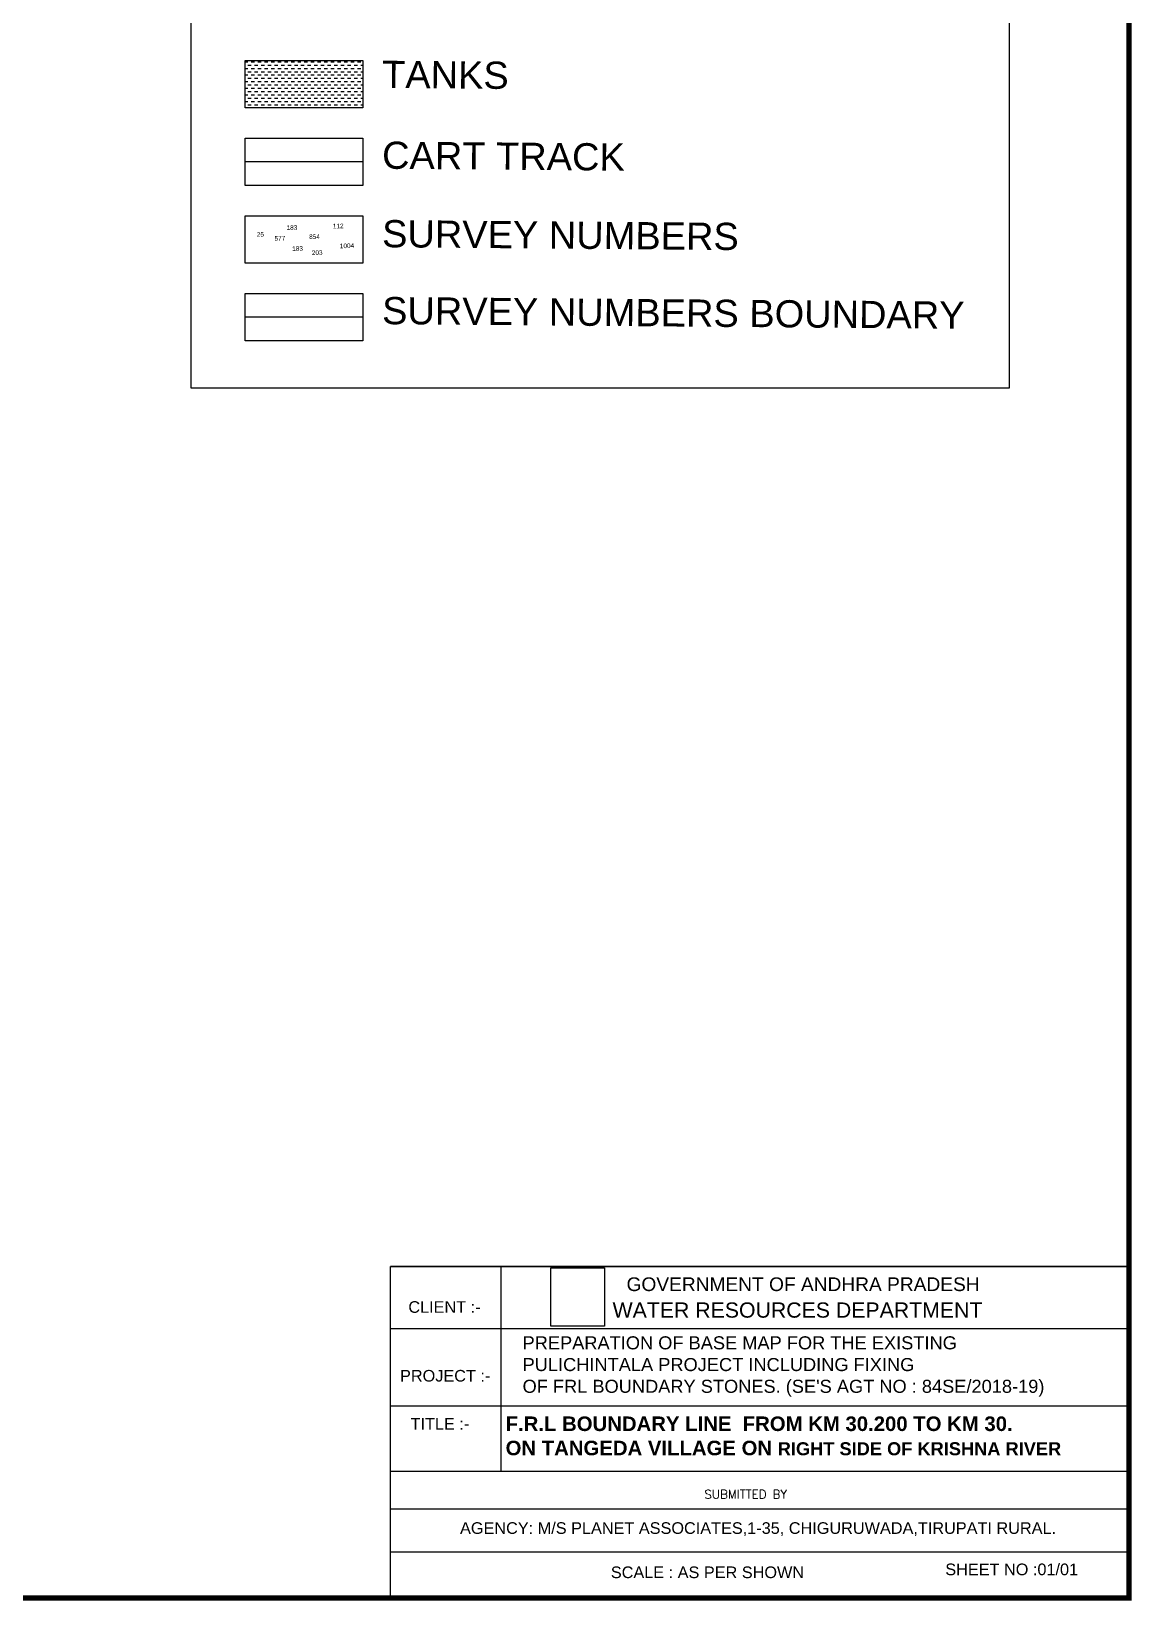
# Model space of a CAD drawing. Header units: millimetres. Extents: x 364796 to 377572, y 1836794 to 1850679.
# Drawn here: x 375548 to 377572, y 1836794 to 1839681 of the extents above; entities that cross this region are included whole.
import ezdxf

# ---------------------------------------------------------------- set-up
doc = ezdxf.new("R2010")
doc.units = ezdxf.units.MM
doc.layers.add('ROAD', color=1, linetype='Continuous')
doc.layers.add('TEXT', color=7, linetype='Continuous')
doc.styles.add('I', font='romans.shx', dxfattribs={"width": 0.9, "height": 3})
doc.styles.add('LE', font='arial.ttf', dxfattribs={"height": 3})
doc.styles.get("Standard").update_dxf_attribs({"font": 'arial.ttf', "height": 2.5})
picture_1 = doc.add_image_def('image1.png', size_in_pixel=(5098, 5519))

msp = doc.modelspace()

# ---------------------------------------------------------------- hatches: boundary and pattern name
h = msp.add_hatch()
h.set_pattern_fill('DASH', color=4, scale=48.796496)
h.set_pattern_definition([(0, (286429.191, 1390740.3743), (6.09956204, 6.09956204), [6.09956204, -6.09956204])])
h.paths.add_polyline_path([(375941.3, 1839627.5), (375941.3, 1839540.6), (376158, 1839540.6), (376158, 1839627.5)])

# ---------------------------------------------------------------- linework, layer by layer
at = {"const_width": 10}
msp.add_lwpolyline([(364800.9, 1850674), (377567.1, 1850674), (377567.1, 1836799.2), (364800.9, 1836799.2)], close=True, dxfattribs=at)
at = {"color": 0}
for points in [[(375841.9, 1840390.6), (377346.9, 1840390.6), (377346.9, 1839024.9), (375841.9, 1839024.9)], [(375941.3, 1839627.5), (376158, 1839627.5), (376158, 1839540.6), (375941.3, 1839540.6)], [(375941.3, 1839484.7), (376158, 1839484.7), (376158, 1839397.8), (375941.3, 1839397.8)], [(375941.3, 1839341.9), (376158, 1839341.9), (376158, 1839255), (375941.3, 1839255)], [(375941.3, 1839199), (376158, 1839199), (376158, 1839112.2), (375941.3, 1839112.2)]]:
    msp.add_lwpolyline(points, close=True, dxfattribs=at)
at = {"layer": 'ROAD'}
msp.add_lwpolyline([(376158, 1839441.2), (375941.3, 1839441.2)], dxfattribs=at)
at = {"layer": 'ROAD', "color": 0}
msp.add_lwpolyline([(376158, 1839155.6), (375941.3, 1839155.6)], dxfattribs=at)
at = {"layer": 'TEXT'}
for p, q in [((377567.1, 1837408.7), (376208.5, 1837408.7)), ((376412.2, 1837031.7), (376412.2, 1837408.7)), ((377567.1, 1837294.1), (376208.5, 1837294.1)), ((377567.1, 1837151.7), (376208.5, 1837151.7)), ((377567.1, 1837031.7), (376208.5, 1837031.7)), ((377567.1, 1836962.5), (376208.5, 1836962.5)), ((377567.1, 1836883.5), (376208.5, 1836883.5))]:
    msp.add_line(p, q, dxfattribs=at)
msp.add_lwpolyline([(376208.5, 1837408.7), (377567.1, 1837408.7), (377567.1, 1836799.2), (376208.5, 1836799.2)], close=True, dxfattribs=at)

# ---------------------------------------------------------------- texts
at = {"layer": 'TEXT', "color": 0}
for s, height, p in [('TANKS', 50.03, (376193, 1839577.3)), ('CART TRACK', 50.03, (376193, 1839428.6)), ('SURVEY NUMBERS', 50.026, (376193, 1839284.2)), ('SURVEY NUMBERS BOUNDARY', 50.026, (376193, 1839142.7))]:
    msp.add_text(s, height=height, rotation=359.5381, dxfattribs=at).set_placement(p)
at = {"layer": 'TEXT'}
for s, p in [('183', (376017.5, 1839316)), ('112', (376102.7, 1839318.7)), ('25', (375962.8, 1839303.3)), ('577', (375995.4, 1839296.2)), ('854', (376059.1, 1839299.2)), ('183', (376027.9, 1839277.4)), ('203', (376064, 1839269.9)), ('1004', (376115.5, 1839282.3))]:
    msp.add_text(s, height=8.48, rotation=1.2022, dxfattribs=at).set_placement(p)
for s, height, style, p in [('GOVERNMENT OF ANDHRA PRADESH', 25.208, 'LE', (376642.9, 1837363.7)), ('CLIENT :-', 21.4, 'LE', (376241.5, 1837323.7)), ('WATER RESOURCES DEPARTMENT', 28.009, 'LE', (376617.2, 1837314.8)), ('PROJECT :-', 21.4, 'LE', (376226.2, 1837197.2)), ('TITLE :-', 21.4, 'LE', (376245.6, 1837108.8)), ('SUBMITTED BY ', 15.98, 'I', (376786.1, 1836981.8)), ('SCALE : AS PER SHOWN', 21.405, 'LE', (376614, 1836835.6)), ('SHEET NO :01/01', 21.405, 'LE', (377229.3, 1836841))]:
    msp.add_text(s, height=height, dxfattribs=dict(at, style=style)).set_placement(p)
at = {"layer": 'TEXT', "attachment_point": 1, "style": 'LE'}
for s, insert, char_height, width in [("PREPARATION OF BASE MAP FOR THE EXISTING\\PPULICHINTALA PROJECT INCLUDING FIXING\\POF FRL BOUNDARY STONES. (SE'S AGT NO : 84SE/2018-19)", (376451.6, 1837280.5), 23.996, 959.206), ('{\\fArial|b1|i0|c0|p34;\\C1;F.R.L BOUNDARY LINE  FROM KM 30.200 TO KM 30. \\PON TANGEDA VILLAGE ON \\H0.89658x;RIGHT SIDE OF KRISHNA RIVER}', (376420.4, 1837133), 26.768, 1250.524), ('\\pi147.17;AGENCY: M/S PLANET ASSOCIATES,1-35, CHIGURUWADA,TIRUPATI RURAL.', (376189.4, 1836938.4), 21.405, 1388.358)]:
    msp.add_mtext(s, dxfattribs=dict(at, insert=insert, char_height=char_height, width=width))

# ---------------------------------------------------------------- pictures from other files: only their frames are drawn
at = {"layer": 'TEXT'}
image = msp.add_image(picture_1, insert=(376503.3, 1837298.9), size_in_units=(99.3, 107.5), dxfattribs=at)
image.dxf.flags = 7

doc.saveas('drawing.dxf')
